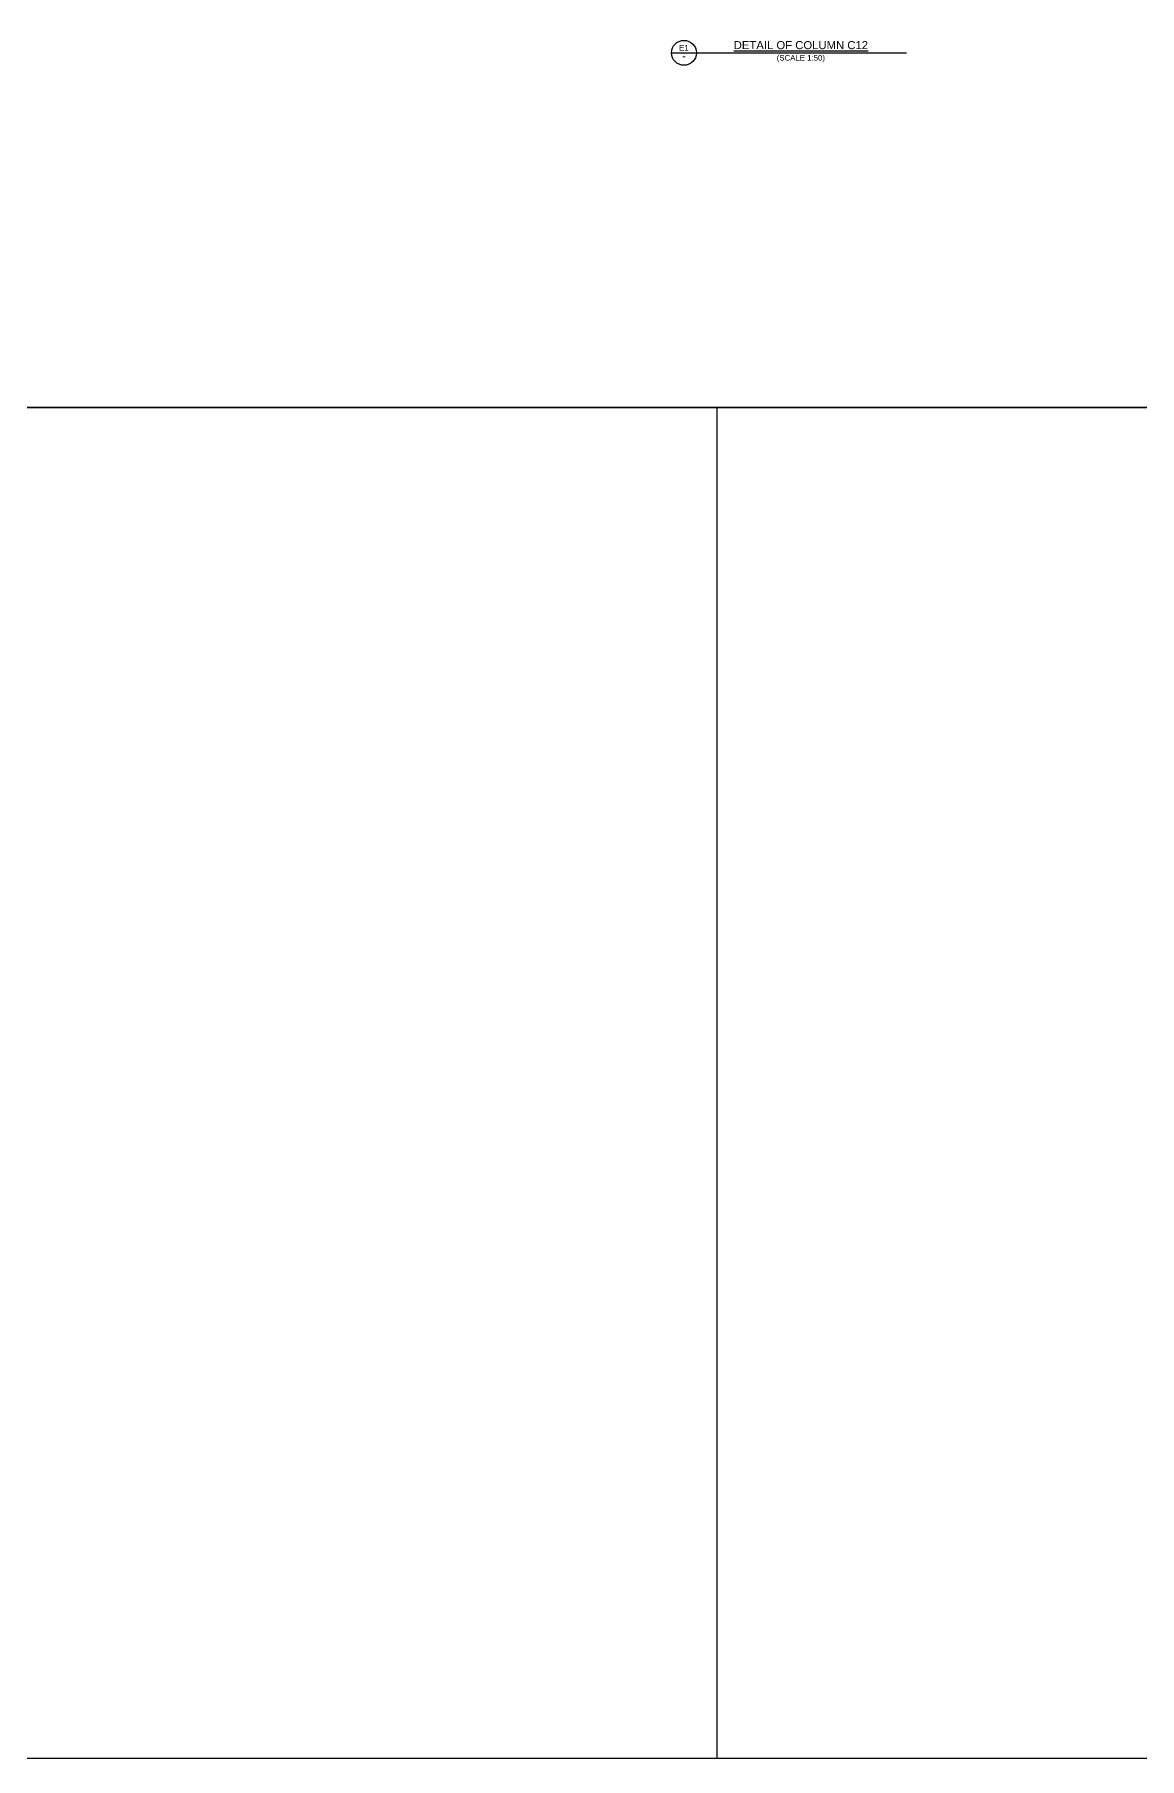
# Model space of a CAD drawing. Header units: inches. Extents: x -816171 to 9366335, y -450961 to 689132.
# Drawn here: x -138902 to -94501, y -22508 to 46763 of the extents above; entities that cross this region are included whole.
import ezdxf
from ezdxf.enums import TextEntityAlignment as Align

# ---------------------------------------------------------------- set-up
doc = ezdxf.new("R2010")
doc.units = ezdxf.units.IN
doc.header["$MEASUREMENT"] = 0
for name, color, linetype in [('colSectionMarkLayer', 5, 'Continuous'), ('Labels', 4, 'Continuous'), ('Text_Scale', 31, 'Continuous')]:
    doc.layers.add(name, color=color, linetype=linetype)
doc.styles.add('SC-BBS1', font='SansSerif')

msp = doc.modelspace()

# ---------------------------------------------------------------- linework, layer by layer
msp.add_line((-111479.60129, 31770.64531), (-111479.60129, -22507.8199))
for points in [[(-95907.23439, 86049.11051), (-10397.00069, 86049.11051), (-10397.00069, 31770.64531), (-95907.23439, 31770.64531)], [(-95907.23439, 31770.64531), (-181417.4681, 31770.64531)], [(-181417.4681, 31770.64531), (-95907.23439, 31770.64531)], [(-95907.23439, 31770.64531), (-10397.00069, 31770.64531), (-10397.00069, -22507.8199), (-95907.23439, -22507.8199)], [(-95907.23439, -22507.8199), (-181417.4681, -22507.8199)]]:
    msp.add_lwpolyline(points)
at = {"layer": 'colSectionMarkLayer'}
msp.add_line((-113308.01568, 46025.59386), (-103858.01568, 46025.59386), dxfattribs=at)
msp.add_circle((-112808.01568, 46025.59386), 500, dxfattribs=at)

# ---------------------------------------------------------------- texts
at = {"layer": 'Labels', "style": 'SC-BBS1'}
for s, height, p in [('%%uDETAIL OF COLUMN C12', 325, (-108108.01568, 46075.59386)), ('E1', 225, (-112808.01568, 46045.59386))]:
    msp.add_text(s, height=height, dxfattribs=at).set_placement(p, align=Align.BOTTOM_CENTER)
msp.add_text('-', height=325, dxfattribs=at).set_placement((-112808.01568, 45900.59386), align=Align.MIDDLE_CENTER)
at = {"layer": 'Text_Scale', "style": 'SC-BBS1'}
msp.add_text('(SCALE 1:50)', height=225, dxfattribs=at).set_placement((-108108.01568, 45645.59386), align=Align.BOTTOM_CENTER)

doc.saveas('drawing.dxf')
